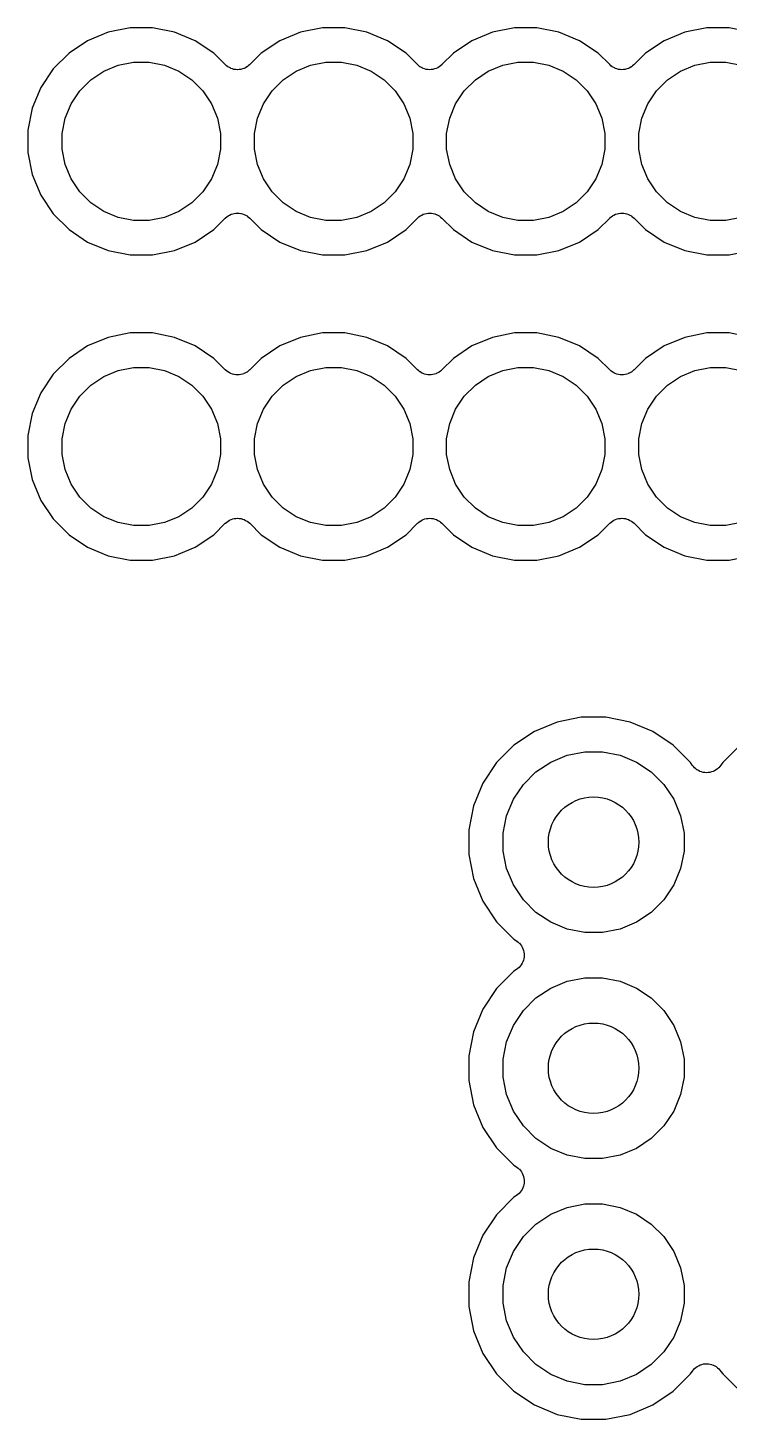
# Model space of a CAD drawing. Extents: x 0.48 to 2.43, y -7.79 to -4.85.
# Drawn here: x 1.3188 to 1.4409, y -7.6635 to -7.4212 of the extents above; entities that cross this region are included whole.
import ezdxf

# ---------------------------------------------------------------- set-up
doc = ezdxf.new("R2010")
doc.units = 0
doc.header["$MEASUREMENT"] = 0
doc.layers.add('BLACK', color=7, linetype='CONTINUOUS')

msp = doc.modelspace()

# ---------------------------------------------------------------- linework, layer by layer
at = {"layer": 'BLACK', "linetype": 'CONTINUOUS'}
for p, q in [((1.33281, -7.42193), (1.32921, -7.42342)), ((1.33663, -7.42117), (1.33281, -7.42193)), ((1.34053, -7.42117), (1.33663, -7.42117)), ((1.34435, -7.42193), (1.34053, -7.42117)), ((1.34795, -7.42342), (1.34435, -7.42193)), ((1.36628, -7.42193), (1.36268, -7.42342)), ((1.3701, -7.42117), (1.36628, -7.42193)), ((1.374, -7.42117), (1.3701, -7.42117)), ((1.37782, -7.42193), (1.374, -7.42117)), ((1.38142, -7.42342), (1.37782, -7.42193)), ((1.39974, -7.42193), (1.39614, -7.42342)), ((1.40356, -7.42117), (1.39974, -7.42193)), ((1.40746, -7.42117), (1.40356, -7.42117)), ((1.41128, -7.42193), (1.40746, -7.42117)), ((1.41488, -7.42342), (1.41128, -7.42193)), ((1.43321, -7.42193), (1.42961, -7.42342)), ((1.43703, -7.42117), (1.43321, -7.42193)), ((1.44092, -7.42117), (1.43703, -7.42117)), ((1.44475, -7.42193), (1.44092, -7.42117)), ((1.32921, -7.42342), (1.32597, -7.42558)), ((1.35119, -7.42558), (1.34795, -7.42342)), ((1.36268, -7.42342), (1.35944, -7.42558)), ((1.38466, -7.42558), (1.38142, -7.42342)), ((1.39614, -7.42342), (1.3929, -7.42558)), ((1.41812, -7.42558), (1.41488, -7.42342)), ((1.42961, -7.42342), (1.42637, -7.42558)), ((1.32597, -7.42558), (1.32322, -7.42834)), ((1.35319, -7.42758), (1.35119, -7.42558)), ((1.35944, -7.42558), (1.35744, -7.42758)), ((1.38666, -7.42758), (1.38466, -7.42558)), ((1.3929, -7.42558), (1.3909, -7.42758)), ((1.42012, -7.42758), (1.41812, -7.42558)), ((1.42637, -7.42558), (1.42437, -7.42758)), ((1.32322, -7.42834), (1.32105, -7.43158)), ((1.3298, -7.43024), (1.33206, -7.42873)), ((1.33206, -7.42873), (1.33456, -7.42769)), ((1.33456, -7.42769), (1.33723, -7.42717)), ((1.33723, -7.42717), (1.33994, -7.42717)), ((1.33994, -7.42717), (1.3426, -7.42769)), ((1.3426, -7.42769), (1.34511, -7.42873)), ((1.34511, -7.42873), (1.34737, -7.43024)), ((1.35341, -7.42776), (1.35319, -7.42758)), ((1.35363, -7.42794), (1.35341, -7.42776)), ((1.35364, -7.42795), (1.35363, -7.42794)), ((1.35365, -7.42795), (1.35364, -7.42795)), ((1.3539, -7.42809), (1.35365, -7.42795)), ((1.35414, -7.42822), (1.3539, -7.42809)), ((1.35415, -7.42823), (1.35414, -7.42822)), ((1.35416, -7.42823), (1.35415, -7.42823)), ((1.35444, -7.42832), (1.35416, -7.42823)), ((1.3547, -7.4284), (1.35444, -7.42832)), ((1.35471, -7.4284), (1.3547, -7.4284)), ((1.35472, -7.4284), (1.35471, -7.4284)), ((1.355, -7.42843), (1.35472, -7.4284)), ((1.35528, -7.42846), (1.355, -7.42843)), ((1.35529, -7.42846), (1.35528, -7.42846)), ((1.3553, -7.42846), (1.35529, -7.42846)), ((1.35558, -7.42844), (1.3553, -7.42846)), ((1.35587, -7.42841), (1.35558, -7.42844)), ((1.35588, -7.42841), (1.35587, -7.42841)), ((1.35589, -7.42841), (1.35588, -7.42841)), ((1.35616, -7.42833), (1.35589, -7.42841)), ((1.35643, -7.42825), (1.35616, -7.42833)), ((1.35644, -7.42824), (1.35643, -7.42825)), ((1.35645, -7.42824), (1.35644, -7.42824)), ((1.3567, -7.42811), (1.35645, -7.42824)), ((1.35695, -7.42798), (1.3567, -7.42811)), ((1.35696, -7.42797), (1.35695, -7.42798)), ((1.35697, -7.42797), (1.35696, -7.42797)), ((1.35718, -7.42779), (1.35697, -7.42797)), ((1.35741, -7.42761), (1.35718, -7.42779)), ((1.35742, -7.4276), (1.35741, -7.42761)), ((1.35744, -7.42758), (1.35742, -7.4276)), ((1.35742, -7.4276), (1.35742, -7.4276)), ((1.35742, -7.4276), (1.35742, -7.4276)), ((1.36326, -7.43024), (1.36552, -7.42873)), ((1.36552, -7.42873), (1.36803, -7.42769)), ((1.36803, -7.42769), (1.37069, -7.42717)), ((1.37069, -7.42717), (1.3734, -7.42717)), ((1.3734, -7.42717), (1.37607, -7.42769)), ((1.37607, -7.42769), (1.37857, -7.42873)), ((1.37857, -7.42873), (1.38083, -7.43024)), ((1.38688, -7.42776), (1.38666, -7.42758)), ((1.38709, -7.42794), (1.38688, -7.42776)), ((1.3871, -7.42795), (1.38709, -7.42794)), ((1.38711, -7.42795), (1.3871, -7.42795)), ((1.38736, -7.42809), (1.38711, -7.42795)), ((1.38761, -7.42822), (1.38736, -7.42809)), ((1.38762, -7.42823), (1.38761, -7.42822)), ((1.38763, -7.42823), (1.38762, -7.42823)), ((1.3879, -7.42832), (1.38763, -7.42823)), ((1.38817, -7.4284), (1.3879, -7.42832)), ((1.38818, -7.4284), (1.38817, -7.4284)), ((1.38819, -7.4284), (1.38818, -7.4284)), ((1.38847, -7.42843), (1.38819, -7.4284)), ((1.38875, -7.42846), (1.38847, -7.42843)), ((1.38876, -7.42846), (1.38875, -7.42846)), ((1.38877, -7.42846), (1.38876, -7.42846)), ((1.38905, -7.42844), (1.38877, -7.42846)), ((1.38933, -7.42841), (1.38905, -7.42844)), ((1.38934, -7.42841), (1.38933, -7.42841)), ((1.38935, -7.42841), (1.38934, -7.42841)), ((1.38962, -7.42833), (1.38935, -7.42841)), ((1.38989, -7.42825), (1.38962, -7.42833)), ((1.3899, -7.42824), (1.38989, -7.42825)), ((1.38991, -7.42824), (1.3899, -7.42824)), ((1.39017, -7.42811), (1.38991, -7.42824)), ((1.39041, -7.42798), (1.39017, -7.42811)), ((1.39042, -7.42797), (1.39041, -7.42798)), ((1.39043, -7.42797), (1.39042, -7.42797)), ((1.39065, -7.42779), (1.39043, -7.42797)), ((1.39087, -7.42761), (1.39065, -7.42779)), ((1.39089, -7.4276), (1.39087, -7.42761)), ((1.3909, -7.42758), (1.39089, -7.4276)), ((1.39089, -7.4276), (1.39089, -7.4276)), ((1.39089, -7.4276), (1.39089, -7.4276)), ((1.39673, -7.43024), (1.39898, -7.42873)), ((1.39898, -7.42873), (1.40149, -7.42769)), ((1.40149, -7.42769), (1.40415, -7.42717)), ((1.40415, -7.42717), (1.40687, -7.42717)), ((1.40687, -7.42717), (1.40953, -7.42769)), ((1.40953, -7.42769), (1.41204, -7.42873)), ((1.41204, -7.42873), (1.4143, -7.43024)), ((1.42034, -7.42776), (1.42012, -7.42758)), ((1.42056, -7.42794), (1.42034, -7.42776)), ((1.42057, -7.42795), (1.42056, -7.42794)), ((1.42058, -7.42795), (1.42057, -7.42795)), ((1.42083, -7.42809), (1.42058, -7.42795)), ((1.42107, -7.42822), (1.42083, -7.42809)), ((1.42108, -7.42823), (1.42107, -7.42822)), ((1.42109, -7.42823), (1.42108, -7.42823)), ((1.42137, -7.42832), (1.42109, -7.42823)), ((1.42163, -7.4284), (1.42137, -7.42832)), ((1.42164, -7.4284), (1.42163, -7.4284)), ((1.42165, -7.4284), (1.42164, -7.4284)), ((1.42193, -7.42843), (1.42165, -7.4284)), ((1.42221, -7.42846), (1.42193, -7.42843)), ((1.42222, -7.42846), (1.42221, -7.42846)), ((1.42223, -7.42846), (1.42222, -7.42846)), ((1.42251, -7.42844), (1.42223, -7.42846)), ((1.4228, -7.42841), (1.42251, -7.42844)), ((1.42281, -7.42841), (1.4228, -7.42841)), ((1.42282, -7.42841), (1.42281, -7.42841)), ((1.42309, -7.42833), (1.42282, -7.42841)), ((1.42336, -7.42825), (1.42309, -7.42833)), ((1.42337, -7.42824), (1.42336, -7.42825)), ((1.42338, -7.42824), (1.42337, -7.42824)), ((1.42363, -7.42811), (1.42338, -7.42824)), ((1.42388, -7.42798), (1.42363, -7.42811)), ((1.42389, -7.42797), (1.42388, -7.42798)), ((1.4239, -7.42797), (1.42389, -7.42797)), ((1.42411, -7.42779), (1.4239, -7.42797)), ((1.42434, -7.42761), (1.42411, -7.42779)), ((1.42435, -7.4276), (1.42434, -7.42761)), ((1.42437, -7.42758), (1.42435, -7.4276)), ((1.42435, -7.4276), (1.42435, -7.4276)), ((1.42435, -7.4276), (1.42435, -7.4276)), ((1.43019, -7.43024), (1.43245, -7.42873)), ((1.43245, -7.42873), (1.43496, -7.42769)), ((1.43496, -7.42769), (1.43762, -7.42717)), ((1.43762, -7.42717), (1.44033, -7.42717)), ((1.44033, -7.42717), (1.443, -7.42769)), ((1.32105, -7.43158), (1.31956, -7.43518)), ((1.32788, -7.43216), (1.3298, -7.43024)), ((1.34737, -7.43024), (1.34929, -7.43216)), ((1.36134, -7.43216), (1.36326, -7.43024)), ((1.38083, -7.43024), (1.38275, -7.43216)), ((1.39481, -7.43216), (1.39673, -7.43024)), ((1.4143, -7.43024), (1.41622, -7.43216)), ((1.42827, -7.43216), (1.43019, -7.43024)), ((1.32637, -7.43442), (1.32788, -7.43216)), ((1.34929, -7.43216), (1.35079, -7.43442)), ((1.35984, -7.43442), (1.36134, -7.43216)), ((1.38275, -7.43216), (1.38426, -7.43442)), ((1.3933, -7.43442), (1.39481, -7.43216)), ((1.41622, -7.43216), (1.41772, -7.43442)), ((1.42677, -7.43442), (1.42827, -7.43216)), ((1.31956, -7.43518), (1.3188, -7.439)), ((1.32533, -7.43693), (1.32637, -7.43442)), ((1.35079, -7.43442), (1.35183, -7.43693)), ((1.3588, -7.43693), (1.35984, -7.43442)), ((1.38426, -7.43442), (1.3853, -7.43693)), ((1.39226, -7.43693), (1.3933, -7.43442)), ((1.41772, -7.43442), (1.41876, -7.43693)), ((1.42573, -7.43693), (1.42677, -7.43442)), ((1.3248, -7.43959), (1.32533, -7.43693)), ((1.35183, -7.43693), (1.35236, -7.43959)), ((1.35827, -7.43959), (1.3588, -7.43693)), ((1.3853, -7.43693), (1.38583, -7.43959)), ((1.39173, -7.43959), (1.39226, -7.43693)), ((1.41876, -7.43693), (1.41929, -7.43959)), ((1.4252, -7.43959), (1.42573, -7.43693)), ((1.3188, -7.439), (1.3188, -7.44289)), ((1.3248, -7.4423), (1.3248, -7.43959)), ((1.35236, -7.43959), (1.35236, -7.4423)), ((1.35827, -7.4423), (1.35827, -7.43959)), ((1.38583, -7.43959), (1.38583, -7.4423)), ((1.39173, -7.4423), (1.39173, -7.43959)), ((1.41929, -7.43959), (1.41929, -7.4423)), ((1.4252, -7.4423), (1.4252, -7.43959)), ((1.3188, -7.44289), (1.31956, -7.44671)), ((1.32533, -7.44496), (1.3248, -7.4423)), ((1.35236, -7.4423), (1.35183, -7.44496)), ((1.3588, -7.44496), (1.35827, -7.4423)), ((1.38583, -7.4423), (1.3853, -7.44496)), ((1.39226, -7.44496), (1.39173, -7.4423)), ((1.41929, -7.4423), (1.41876, -7.44496)), ((1.42573, -7.44496), (1.4252, -7.4423)), ((1.32637, -7.44747), (1.32533, -7.44496)), ((1.35183, -7.44496), (1.35079, -7.44747)), ((1.35984, -7.44747), (1.3588, -7.44496)), ((1.3853, -7.44496), (1.38426, -7.44747)), ((1.3933, -7.44747), (1.39226, -7.44496)), ((1.41876, -7.44496), (1.41772, -7.44747)), ((1.42677, -7.44747), (1.42573, -7.44496)), ((1.31956, -7.44671), (1.32105, -7.45031)), ((1.32788, -7.44973), (1.32637, -7.44747)), ((1.35079, -7.44747), (1.34929, -7.44973)), ((1.36134, -7.44973), (1.35984, -7.44747)), ((1.38426, -7.44747), (1.38275, -7.44973)), ((1.39481, -7.44973), (1.3933, -7.44747)), ((1.41772, -7.44747), (1.41622, -7.44973)), ((1.42827, -7.44973), (1.42677, -7.44747)), ((1.32105, -7.45031), (1.32322, -7.45355)), ((1.3298, -7.45165), (1.32788, -7.44973)), ((1.34929, -7.44973), (1.34737, -7.45165)), ((1.36326, -7.45165), (1.36134, -7.44973)), ((1.38275, -7.44973), (1.38083, -7.45165)), ((1.39673, -7.45165), (1.39481, -7.44973)), ((1.41622, -7.44973), (1.4143, -7.45165)), ((1.43019, -7.45165), (1.42827, -7.44973)), ((1.33206, -7.45316), (1.3298, -7.45165)), ((1.33456, -7.45419), (1.33206, -7.45316)), ((1.34511, -7.45316), (1.3426, -7.45419)), ((1.34737, -7.45165), (1.34511, -7.45316)), ((1.35476, -7.45348), (1.35505, -7.45345)), ((1.35505, -7.45345), (1.35533, -7.45343)), ((1.35533, -7.45343), (1.35534, -7.45343)), ((1.35534, -7.45343), (1.35535, -7.45343)), ((1.35535, -7.45343), (1.35563, -7.45346)), ((1.36552, -7.45316), (1.36326, -7.45165)), ((1.36803, -7.45419), (1.36552, -7.45316)), ((1.37857, -7.45316), (1.37607, -7.45419)), ((1.38083, -7.45165), (1.37857, -7.45316)), ((1.38823, -7.45348), (1.38851, -7.45345)), ((1.38851, -7.45345), (1.38879, -7.45343)), ((1.38879, -7.45343), (1.3888, -7.45343)), ((1.3888, -7.45343), (1.38881, -7.45343)), ((1.38881, -7.45343), (1.38909, -7.45346)), ((1.39898, -7.45316), (1.39673, -7.45165)), ((1.40149, -7.45419), (1.39898, -7.45316)), ((1.41204, -7.45316), (1.40953, -7.45419)), ((1.4143, -7.45165), (1.41204, -7.45316)), ((1.42169, -7.45348), (1.42198, -7.45345)), ((1.42198, -7.45345), (1.42225, -7.45343)), ((1.42225, -7.45343), (1.42226, -7.45343)), ((1.42226, -7.45343), (1.42228, -7.45343)), ((1.42228, -7.45343), (1.42256, -7.45346)), ((1.43245, -7.45316), (1.43019, -7.45165)), ((1.43496, -7.45419), (1.43245, -7.45316)), ((1.32322, -7.45355), (1.32597, -7.45631)), ((1.33723, -7.45472), (1.33456, -7.45419)), ((1.33994, -7.45472), (1.33723, -7.45472)), ((1.3426, -7.45419), (1.33994, -7.45472)), ((1.35119, -7.45631), (1.35319, -7.45431)), ((1.35319, -7.45431), (1.35321, -7.45429)), ((1.35321, -7.45429), (1.35322, -7.45428)), ((1.35321, -7.45429), (1.35321, -7.45429)), ((1.35321, -7.45429), (1.35321, -7.45429)), ((1.35322, -7.45428), (1.35344, -7.4541)), ((1.35344, -7.4541), (1.35366, -7.45392)), ((1.35366, -7.45392), (1.35367, -7.45392)), ((1.35367, -7.45392), (1.35368, -7.45391)), ((1.35368, -7.45391), (1.35393, -7.45378)), ((1.35393, -7.45378), (1.35418, -7.45365)), ((1.35418, -7.45365), (1.35419, -7.45365)), ((1.35419, -7.45365), (1.3542, -7.45364)), ((1.3542, -7.45364), (1.35447, -7.45356)), ((1.35447, -7.45356), (1.35474, -7.45348)), ((1.35474, -7.45348), (1.35475, -7.45348)), ((1.35475, -7.45348), (1.35476, -7.45348)), ((1.35563, -7.45346), (1.35591, -7.45349)), ((1.35591, -7.45349), (1.35592, -7.45349)), ((1.35592, -7.45349), (1.35593, -7.45349)), ((1.35593, -7.45349), (1.35619, -7.45357)), ((1.35619, -7.45357), (1.35647, -7.45366)), ((1.35647, -7.45366), (1.35648, -7.45366)), ((1.35648, -7.45366), (1.35649, -7.45367)), ((1.35649, -7.45367), (1.35673, -7.4538)), ((1.35673, -7.4538), (1.35698, -7.45393)), ((1.35698, -7.45393), (1.35699, -7.45394)), ((1.35699, -7.45394), (1.357, -7.45395)), ((1.357, -7.45395), (1.35722, -7.45412)), ((1.35722, -7.45412), (1.35744, -7.45431)), ((1.35744, -7.45431), (1.35944, -7.45631)), ((1.37069, -7.45472), (1.36803, -7.45419)), ((1.3734, -7.45472), (1.37069, -7.45472)), ((1.37607, -7.45419), (1.3734, -7.45472)), ((1.38466, -7.45631), (1.38666, -7.45431)), ((1.38666, -7.45431), (1.38667, -7.45429)), ((1.38667, -7.45429), (1.38669, -7.45428)), ((1.38667, -7.45429), (1.38667, -7.45429)), ((1.38667, -7.45429), (1.38667, -7.45429)), ((1.38669, -7.45428), (1.38691, -7.4541)), ((1.38691, -7.4541), (1.38713, -7.45392)), ((1.38713, -7.45392), (1.38714, -7.45392)), ((1.38714, -7.45392), (1.38715, -7.45391)), ((1.38715, -7.45391), (1.38739, -7.45378)), ((1.38739, -7.45378), (1.38765, -7.45365)), ((1.38765, -7.45365), (1.38766, -7.45365)), ((1.38766, -7.45365), (1.38767, -7.45364)), ((1.38767, -7.45364), (1.38793, -7.45356)), ((1.38793, -7.45356), (1.38821, -7.45348)), ((1.38821, -7.45348), (1.38822, -7.45348)), ((1.38822, -7.45348), (1.38823, -7.45348)), ((1.38909, -7.45346), (1.38937, -7.45349)), ((1.38937, -7.45349), (1.38938, -7.45349)), ((1.38938, -7.45349), (1.38939, -7.45349)), ((1.38939, -7.45349), (1.38966, -7.45357)), ((1.38966, -7.45357), (1.38993, -7.45366)), ((1.38993, -7.45366), (1.38994, -7.45366)), ((1.38994, -7.45366), (1.38995, -7.45367)), ((1.38995, -7.45367), (1.3902, -7.4538)), ((1.3902, -7.4538), (1.39045, -7.45393)), ((1.39045, -7.45393), (1.39046, -7.45394)), ((1.39046, -7.45394), (1.39047, -7.45395)), ((1.39047, -7.45395), (1.39068, -7.45412)), ((1.39068, -7.45412), (1.3909, -7.45431)), ((1.3909, -7.45431), (1.3929, -7.45631)), ((1.40415, -7.45472), (1.40149, -7.45419)), ((1.40687, -7.45472), (1.40415, -7.45472)), ((1.40953, -7.45419), (1.40687, -7.45472)), ((1.41812, -7.45631), (1.42012, -7.45431)), ((1.42012, -7.45431), (1.42014, -7.45429)), ((1.42014, -7.45429), (1.42015, -7.45428)), ((1.42014, -7.45429), (1.42014, -7.45429)), ((1.42014, -7.45429), (1.42014, -7.45429)), ((1.42015, -7.45428), (1.42037, -7.4541)), ((1.42037, -7.4541), (1.42059, -7.45392)), ((1.42059, -7.45392), (1.4206, -7.45392)), ((1.4206, -7.45392), (1.42061, -7.45391)), ((1.42061, -7.45391), (1.42086, -7.45378)), ((1.42086, -7.45378), (1.42111, -7.45365)), ((1.42111, -7.45365), (1.42112, -7.45365)), ((1.42112, -7.45365), (1.42113, -7.45364)), ((1.42113, -7.45364), (1.4214, -7.45356)), ((1.4214, -7.45356), (1.42167, -7.45348)), ((1.42167, -7.45348), (1.42168, -7.45348)), ((1.42168, -7.45348), (1.42169, -7.45348)), ((1.42256, -7.45346), (1.42284, -7.45349)), ((1.42284, -7.45349), (1.42285, -7.45349)), ((1.42285, -7.45349), (1.42286, -7.45349)), ((1.42286, -7.45349), (1.42312, -7.45357)), ((1.42312, -7.45357), (1.4234, -7.45366)), ((1.4234, -7.45366), (1.42341, -7.45366)), ((1.42341, -7.45366), (1.42342, -7.45367)), ((1.42342, -7.45367), (1.42366, -7.4538)), ((1.42366, -7.4538), (1.42391, -7.45393)), ((1.42391, -7.45393), (1.42392, -7.45394)), ((1.42392, -7.45394), (1.42393, -7.45395)), ((1.42393, -7.45395), (1.42414, -7.45412)), ((1.42414, -7.45412), (1.42437, -7.45431)), ((1.42437, -7.45431), (1.42637, -7.45631)), ((1.43762, -7.45472), (1.43496, -7.45419)), ((1.44033, -7.45472), (1.43762, -7.45472)), ((1.443, -7.45419), (1.44033, -7.45472)), ((1.32597, -7.45631), (1.32921, -7.45847)), ((1.34795, -7.45847), (1.35119, -7.45631)), ((1.35944, -7.45631), (1.36268, -7.45847)), ((1.38142, -7.45847), (1.38466, -7.45631)), ((1.3929, -7.45631), (1.39614, -7.45847)), ((1.41488, -7.45847), (1.41812, -7.45631)), ((1.42637, -7.45631), (1.42961, -7.45847)), ((1.32921, -7.45847), (1.33281, -7.45996)), ((1.33281, -7.45996), (1.33663, -7.46072)), ((1.33663, -7.46072), (1.34053, -7.46072)), ((1.34053, -7.46072), (1.34435, -7.45996)), ((1.34435, -7.45996), (1.34795, -7.45847)), ((1.36268, -7.45847), (1.36628, -7.45996)), ((1.36628, -7.45996), (1.3701, -7.46072)), ((1.3701, -7.46072), (1.374, -7.46072)), ((1.374, -7.46072), (1.37782, -7.45996)), ((1.37782, -7.45996), (1.38142, -7.45847)), ((1.39614, -7.45847), (1.39974, -7.45996)), ((1.39974, -7.45996), (1.40356, -7.46072)), ((1.40356, -7.46072), (1.40746, -7.46072)), ((1.40746, -7.46072), (1.41128, -7.45996)), ((1.41128, -7.45996), (1.41488, -7.45847)), ((1.42961, -7.45847), (1.43321, -7.45996)), ((1.43321, -7.45996), (1.43703, -7.46072)), ((1.43703, -7.46072), (1.44092, -7.46072)), ((1.44092, -7.46072), (1.44475, -7.45996)), ((1.33281, -7.47508), (1.32921, -7.47657)), ((1.33663, -7.47431), (1.33281, -7.47508)), ((1.34053, -7.47431), (1.33663, -7.47431)), ((1.34435, -7.47508), (1.34053, -7.47431)), ((1.34795, -7.47657), (1.34435, -7.47508)), ((1.36628, -7.47508), (1.36268, -7.47657)), ((1.3701, -7.47431), (1.36628, -7.47508)), ((1.374, -7.47431), (1.3701, -7.47431)), ((1.37782, -7.47508), (1.374, -7.47431)), ((1.38142, -7.47657), (1.37782, -7.47508)), ((1.39974, -7.47508), (1.39614, -7.47657)), ((1.40356, -7.47431), (1.39974, -7.47508)), ((1.40746, -7.47431), (1.40356, -7.47431)), ((1.41128, -7.47508), (1.40746, -7.47431)), ((1.41488, -7.47657), (1.41128, -7.47508)), ((1.43321, -7.47508), (1.42961, -7.47657)), ((1.43703, -7.47431), (1.43321, -7.47508)), ((1.44092, -7.47431), (1.43703, -7.47431)), ((1.44475, -7.47508), (1.44092, -7.47431)), ((1.32921, -7.47657), (1.32597, -7.47873)), ((1.35119, -7.47873), (1.34795, -7.47657)), ((1.36268, -7.47657), (1.35944, -7.47873)), ((1.38466, -7.47873), (1.38142, -7.47657)), ((1.39614, -7.47657), (1.3929, -7.47873)), ((1.41812, -7.47873), (1.41488, -7.47657)), ((1.42961, -7.47657), (1.42637, -7.47873)), ((1.32597, -7.47873), (1.32322, -7.48149)), ((1.35319, -7.48073), (1.35119, -7.47873)), ((1.35944, -7.47873), (1.35744, -7.48073)), ((1.38666, -7.48073), (1.38466, -7.47873)), ((1.3929, -7.47873), (1.3909, -7.48073)), ((1.42012, -7.48073), (1.41812, -7.47873)), ((1.42637, -7.47873), (1.42437, -7.48073)), ((1.32322, -7.48149), (1.32105, -7.48473)), ((1.3298, -7.48339), (1.33206, -7.48188)), ((1.33206, -7.48188), (1.33456, -7.48084)), ((1.33456, -7.48084), (1.33723, -7.48031)), ((1.33723, -7.48031), (1.33994, -7.48031)), ((1.33994, -7.48031), (1.3426, -7.48084)), ((1.3426, -7.48084), (1.34511, -7.48188)), ((1.34511, -7.48188), (1.34737, -7.48339)), ((1.35341, -7.48091), (1.35319, -7.48073)), ((1.35363, -7.48109), (1.35341, -7.48091)), ((1.35364, -7.4811), (1.35363, -7.48109)), ((1.35365, -7.4811), (1.35364, -7.4811)), ((1.3539, -7.48124), (1.35365, -7.4811)), ((1.35414, -7.48137), (1.3539, -7.48124)), ((1.35415, -7.48138), (1.35414, -7.48137)), ((1.35416, -7.48138), (1.35415, -7.48138)), ((1.35444, -7.48147), (1.35416, -7.48138)), ((1.3547, -7.48155), (1.35444, -7.48147)), ((1.35471, -7.48155), (1.3547, -7.48155)), ((1.35472, -7.48155), (1.35471, -7.48155)), ((1.355, -7.48158), (1.35472, -7.48155)), ((1.35528, -7.48161), (1.355, -7.48158)), ((1.35529, -7.48161), (1.35528, -7.48161)), ((1.3553, -7.48161), (1.35529, -7.48161)), ((1.35558, -7.48159), (1.3553, -7.48161)), ((1.35587, -7.48156), (1.35558, -7.48159)), ((1.35588, -7.48156), (1.35587, -7.48156)), ((1.35589, -7.48156), (1.35588, -7.48156)), ((1.35616, -7.48148), (1.35589, -7.48156)), ((1.35643, -7.4814), (1.35616, -7.48148)), ((1.35644, -7.48139), (1.35643, -7.4814)), ((1.35645, -7.48139), (1.35644, -7.48139)), ((1.3567, -7.48126), (1.35645, -7.48139)), ((1.35695, -7.48113), (1.3567, -7.48126)), ((1.35696, -7.48112), (1.35695, -7.48113)), ((1.35697, -7.48112), (1.35696, -7.48112)), ((1.35718, -7.48094), (1.35697, -7.48112)), ((1.35741, -7.48076), (1.35718, -7.48094)), ((1.35742, -7.48075), (1.35741, -7.48076)), ((1.35744, -7.48073), (1.35742, -7.48075)), ((1.35742, -7.48075), (1.35742, -7.48075)), ((1.35742, -7.48075), (1.35742, -7.48075)), ((1.36326, -7.48339), (1.36552, -7.48188)), ((1.36552, -7.48188), (1.36803, -7.48084)), ((1.36803, -7.48084), (1.37069, -7.48031)), ((1.37069, -7.48031), (1.3734, -7.48031)), ((1.3734, -7.48031), (1.37607, -7.48084)), ((1.37607, -7.48084), (1.37857, -7.48188)), ((1.37857, -7.48188), (1.38083, -7.48339)), ((1.38688, -7.48091), (1.38666, -7.48073)), ((1.38709, -7.48109), (1.38688, -7.48091)), ((1.3871, -7.4811), (1.38709, -7.48109)), ((1.38711, -7.4811), (1.3871, -7.4811)), ((1.38736, -7.48124), (1.38711, -7.4811)), ((1.38761, -7.48137), (1.38736, -7.48124)), ((1.38762, -7.48138), (1.38761, -7.48137)), ((1.38763, -7.48138), (1.38762, -7.48138)), ((1.3879, -7.48147), (1.38763, -7.48138)), ((1.38817, -7.48155), (1.3879, -7.48147)), ((1.38818, -7.48155), (1.38817, -7.48155)), ((1.38819, -7.48155), (1.38818, -7.48155)), ((1.38847, -7.48158), (1.38819, -7.48155)), ((1.38875, -7.48161), (1.38847, -7.48158)), ((1.38876, -7.48161), (1.38875, -7.48161)), ((1.38877, -7.48161), (1.38876, -7.48161)), ((1.38905, -7.48159), (1.38877, -7.48161)), ((1.38933, -7.48156), (1.38905, -7.48159)), ((1.38934, -7.48156), (1.38933, -7.48156)), ((1.38935, -7.48156), (1.38934, -7.48156)), ((1.38962, -7.48148), (1.38935, -7.48156)), ((1.38989, -7.4814), (1.38962, -7.48148)), ((1.3899, -7.48139), (1.38989, -7.4814)), ((1.38991, -7.48139), (1.3899, -7.48139)), ((1.39017, -7.48126), (1.38991, -7.48139)), ((1.39041, -7.48113), (1.39017, -7.48126)), ((1.39042, -7.48112), (1.39041, -7.48113)), ((1.39043, -7.48112), (1.39042, -7.48112)), ((1.39065, -7.48094), (1.39043, -7.48112)), ((1.39087, -7.48076), (1.39065, -7.48094)), ((1.39089, -7.48075), (1.39087, -7.48076)), ((1.3909, -7.48073), (1.39089, -7.48075)), ((1.39089, -7.48075), (1.39089, -7.48075)), ((1.39089, -7.48075), (1.39089, -7.48075)), ((1.39673, -7.48339), (1.39898, -7.48188)), ((1.39898, -7.48188), (1.40149, -7.48084)), ((1.40149, -7.48084), (1.40415, -7.48031)), ((1.40415, -7.48031), (1.40687, -7.48031)), ((1.40687, -7.48031), (1.40953, -7.48084)), ((1.40953, -7.48084), (1.41204, -7.48188)), ((1.41204, -7.48188), (1.4143, -7.48339)), ((1.42034, -7.48091), (1.42012, -7.48073)), ((1.42056, -7.48109), (1.42034, -7.48091)), ((1.42057, -7.4811), (1.42056, -7.48109)), ((1.42058, -7.4811), (1.42057, -7.4811)), ((1.42083, -7.48124), (1.42058, -7.4811)), ((1.42107, -7.48137), (1.42083, -7.48124)), ((1.42108, -7.48138), (1.42107, -7.48137)), ((1.42109, -7.48138), (1.42108, -7.48138)), ((1.42137, -7.48147), (1.42109, -7.48138)), ((1.42163, -7.48155), (1.42137, -7.48147)), ((1.42164, -7.48155), (1.42163, -7.48155)), ((1.42165, -7.48155), (1.42164, -7.48155)), ((1.42193, -7.48158), (1.42165, -7.48155)), ((1.42221, -7.48161), (1.42193, -7.48158)), ((1.42222, -7.48161), (1.42221, -7.48161)), ((1.42223, -7.48161), (1.42222, -7.48161)), ((1.42251, -7.48159), (1.42223, -7.48161)), ((1.4228, -7.48156), (1.42251, -7.48159)), ((1.42281, -7.48156), (1.4228, -7.48156)), ((1.42282, -7.48156), (1.42281, -7.48156)), ((1.42309, -7.48148), (1.42282, -7.48156)), ((1.42336, -7.4814), (1.42309, -7.48148)), ((1.42337, -7.48139), (1.42336, -7.4814)), ((1.42338, -7.48139), (1.42337, -7.48139)), ((1.42363, -7.48126), (1.42338, -7.48139)), ((1.42388, -7.48113), (1.42363, -7.48126)), ((1.42389, -7.48112), (1.42388, -7.48113)), ((1.4239, -7.48112), (1.42389, -7.48112)), ((1.42411, -7.48094), (1.4239, -7.48112)), ((1.42434, -7.48076), (1.42411, -7.48094)), ((1.42435, -7.48075), (1.42434, -7.48076)), ((1.42437, -7.48073), (1.42435, -7.48075)), ((1.42435, -7.48075), (1.42435, -7.48075)), ((1.42435, -7.48075), (1.42435, -7.48075)), ((1.43019, -7.48339), (1.43245, -7.48188)), ((1.43245, -7.48188), (1.43496, -7.48084)), ((1.43496, -7.48084), (1.43762, -7.48031)), ((1.43762, -7.48031), (1.44033, -7.48031)), ((1.44033, -7.48031), (1.443, -7.48084)), ((1.32105, -7.48473), (1.31956, -7.48833)), ((1.32788, -7.48531), (1.3298, -7.48339)), ((1.34737, -7.48339), (1.34929, -7.48531)), ((1.36134, -7.48531), (1.36326, -7.48339)), ((1.38083, -7.48339), (1.38275, -7.48531)), ((1.39481, -7.48531), (1.39673, -7.48339)), ((1.4143, -7.48339), (1.41622, -7.48531)), ((1.42827, -7.48531), (1.43019, -7.48339)), ((1.32637, -7.48757), (1.32788, -7.48531)), ((1.34929, -7.48531), (1.35079, -7.48757)), ((1.35984, -7.48757), (1.36134, -7.48531)), ((1.38275, -7.48531), (1.38426, -7.48757)), ((1.3933, -7.48757), (1.39481, -7.48531)), ((1.41622, -7.48531), (1.41772, -7.48757)), ((1.42677, -7.48757), (1.42827, -7.48531)), ((1.31956, -7.48833), (1.3188, -7.49215)), ((1.32533, -7.49008), (1.32637, -7.48757)), ((1.35079, -7.48757), (1.35183, -7.49008)), ((1.3588, -7.49008), (1.35984, -7.48757)), ((1.38426, -7.48757), (1.3853, -7.49008)), ((1.39226, -7.49008), (1.3933, -7.48757)), ((1.41772, -7.48757), (1.41876, -7.49008)), ((1.42573, -7.49008), (1.42677, -7.48757)), ((1.3188, -7.49215), (1.3188, -7.49604)), ((1.3248, -7.49274), (1.32533, -7.49008)), ((1.35183, -7.49008), (1.35236, -7.49274)), ((1.35827, -7.49274), (1.3588, -7.49008)), ((1.3853, -7.49008), (1.38583, -7.49274)), ((1.39173, -7.49274), (1.39226, -7.49008)), ((1.41876, -7.49008), (1.41929, -7.49274)), ((1.4252, -7.49274), (1.42573, -7.49008)), ((1.3248, -7.49545), (1.3248, -7.49274)), ((1.35236, -7.49274), (1.35236, -7.49545)), ((1.35827, -7.49545), (1.35827, -7.49274)), ((1.38583, -7.49274), (1.38583, -7.49545)), ((1.39173, -7.49545), (1.39173, -7.49274)), ((1.41929, -7.49274), (1.41929, -7.49545)), ((1.4252, -7.49545), (1.4252, -7.49274)), ((1.3188, -7.49604), (1.31956, -7.49986)), ((1.32533, -7.49811), (1.3248, -7.49545)), ((1.35236, -7.49545), (1.35183, -7.49811)), ((1.3588, -7.49811), (1.35827, -7.49545)), ((1.38583, -7.49545), (1.3853, -7.49811)), ((1.39226, -7.49811), (1.39173, -7.49545)), ((1.41929, -7.49545), (1.41876, -7.49811)), ((1.42573, -7.49811), (1.4252, -7.49545)), ((1.32637, -7.50062), (1.32533, -7.49811)), ((1.35183, -7.49811), (1.35079, -7.50062)), ((1.35984, -7.50062), (1.3588, -7.49811)), ((1.3853, -7.49811), (1.38426, -7.50062)), ((1.3933, -7.50062), (1.39226, -7.49811)), ((1.41876, -7.49811), (1.41772, -7.50062)), ((1.42677, -7.50062), (1.42573, -7.49811)), ((1.31956, -7.49986), (1.32105, -7.50346)), ((1.32788, -7.50288), (1.32637, -7.50062)), ((1.35079, -7.50062), (1.34929, -7.50288)), ((1.36134, -7.50288), (1.35984, -7.50062)), ((1.38426, -7.50062), (1.38275, -7.50288)), ((1.39481, -7.50288), (1.3933, -7.50062)), ((1.41772, -7.50062), (1.41622, -7.50288)), ((1.42827, -7.50288), (1.42677, -7.50062)), ((1.32105, -7.50346), (1.32322, -7.5067)), ((1.3298, -7.5048), (1.32788, -7.50288)), ((1.34929, -7.50288), (1.34737, -7.5048)), ((1.36326, -7.5048), (1.36134, -7.50288)), ((1.38275, -7.50288), (1.38083, -7.5048)), ((1.39673, -7.5048), (1.39481, -7.50288)), ((1.41622, -7.50288), (1.4143, -7.5048)), ((1.43019, -7.5048), (1.42827, -7.50288)), ((1.32322, -7.5067), (1.32597, -7.50946)), ((1.33206, -7.50631), (1.3298, -7.5048)), ((1.33456, -7.50734), (1.33206, -7.50631)), ((1.34511, -7.50631), (1.3426, -7.50734)), ((1.34737, -7.5048), (1.34511, -7.50631)), ((1.3542, -7.50679), (1.35447, -7.50671)), ((1.35447, -7.50671), (1.35474, -7.50663)), ((1.35474, -7.50663), (1.35475, -7.50663)), ((1.35475, -7.50663), (1.35476, -7.50663)), ((1.35476, -7.50663), (1.35505, -7.5066)), ((1.35505, -7.5066), (1.35533, -7.50658)), ((1.35533, -7.50658), (1.35534, -7.50658)), ((1.35534, -7.50658), (1.35535, -7.50658)), ((1.35535, -7.50658), (1.35563, -7.50661)), ((1.35563, -7.50661), (1.35591, -7.50664)), ((1.35591, -7.50664), (1.35592, -7.50664)), ((1.35592, -7.50664), (1.35593, -7.50664)), ((1.35593, -7.50664), (1.35619, -7.50672)), ((1.35619, -7.50672), (1.35647, -7.50681)), ((1.36552, -7.50631), (1.36326, -7.5048)), ((1.36803, -7.50734), (1.36552, -7.50631)), ((1.37857, -7.50631), (1.37607, -7.50734)), ((1.38083, -7.5048), (1.37857, -7.50631)), ((1.38767, -7.50679), (1.38793, -7.50671)), ((1.38793, -7.50671), (1.38821, -7.50663)), ((1.38821, -7.50663), (1.38822, -7.50663)), ((1.38822, -7.50663), (1.38823, -7.50663)), ((1.38823, -7.50663), (1.38851, -7.5066)), ((1.38851, -7.5066), (1.38879, -7.50658)), ((1.38879, -7.50658), (1.3888, -7.50658)), ((1.3888, -7.50658), (1.38881, -7.50658)), ((1.38881, -7.50658), (1.38909, -7.50661)), ((1.38909, -7.50661), (1.38937, -7.50664)), ((1.38937, -7.50664), (1.38938, -7.50664)), ((1.38938, -7.50664), (1.38939, -7.50664)), ((1.38939, -7.50664), (1.38966, -7.50672)), ((1.38966, -7.50672), (1.38993, -7.50681)), ((1.39898, -7.50631), (1.39673, -7.5048)), ((1.40149, -7.50734), (1.39898, -7.50631)), ((1.41204, -7.50631), (1.40953, -7.50734)), ((1.4143, -7.5048), (1.41204, -7.50631)), ((1.42113, -7.50679), (1.4214, -7.50671)), ((1.4214, -7.50671), (1.42167, -7.50663)), ((1.42167, -7.50663), (1.42168, -7.50663)), ((1.42168, -7.50663), (1.42169, -7.50663)), ((1.42169, -7.50663), (1.42198, -7.5066)), ((1.42198, -7.5066), (1.42225, -7.50658)), ((1.42225, -7.50658), (1.42226, -7.50658)), ((1.42226, -7.50658), (1.42228, -7.50658)), ((1.42228, -7.50658), (1.42256, -7.50661)), ((1.42256, -7.50661), (1.42284, -7.50664)), ((1.42284, -7.50664), (1.42285, -7.50664)), ((1.42285, -7.50664), (1.42286, -7.50664)), ((1.42286, -7.50664), (1.42312, -7.50672)), ((1.42312, -7.50672), (1.4234, -7.50681)), ((1.43245, -7.50631), (1.43019, -7.5048)), ((1.43496, -7.50734), (1.43245, -7.50631)), ((1.33723, -7.50787), (1.33456, -7.50734)), ((1.33994, -7.50787), (1.33723, -7.50787)), ((1.3426, -7.50734), (1.33994, -7.50787)), ((1.35119, -7.50946), (1.35319, -7.50746)), ((1.35319, -7.50746), (1.35321, -7.50744)), ((1.35321, -7.50744), (1.35322, -7.50743)), ((1.35321, -7.50744), (1.35321, -7.50744)), ((1.35321, -7.50744), (1.35321, -7.50744)), ((1.35322, -7.50743), (1.35344, -7.50725)), ((1.35344, -7.50725), (1.35366, -7.50707)), ((1.35366, -7.50707), (1.35367, -7.50707)), ((1.35367, -7.50707), (1.35368, -7.50706)), ((1.35368, -7.50706), (1.35393, -7.50693)), ((1.35393, -7.50693), (1.35418, -7.5068)), ((1.35418, -7.5068), (1.35419, -7.5068)), ((1.35419, -7.5068), (1.3542, -7.50679)), ((1.35647, -7.50681), (1.35648, -7.50681)), ((1.35648, -7.50681), (1.35649, -7.50682)), ((1.35649, -7.50682), (1.35673, -7.50695)), ((1.35673, -7.50695), (1.35698, -7.50708)), ((1.35698, -7.50708), (1.35699, -7.50709)), ((1.35699, -7.50709), (1.357, -7.5071)), ((1.357, -7.5071), (1.35721, -7.50727)), ((1.35721, -7.50727), (1.35744, -7.50746)), ((1.35744, -7.50746), (1.35944, -7.50946)), ((1.37069, -7.50787), (1.36803, -7.50734)), ((1.3734, -7.50787), (1.37069, -7.50787)), ((1.37607, -7.50734), (1.3734, -7.50787)), ((1.38466, -7.50946), (1.38666, -7.50746)), ((1.38666, -7.50746), (1.38667, -7.50744)), ((1.38667, -7.50744), (1.38669, -7.50743)), ((1.38667, -7.50744), (1.38667, -7.50744)), ((1.38667, -7.50744), (1.38667, -7.50744)), ((1.38669, -7.50743), (1.38691, -7.50725)), ((1.38691, -7.50725), (1.38713, -7.50707)), ((1.38713, -7.50707), (1.38714, -7.50707)), ((1.38714, -7.50707), (1.38715, -7.50706)), ((1.38715, -7.50706), (1.38739, -7.50693)), ((1.38739, -7.50693), (1.38765, -7.5068)), ((1.38765, -7.5068), (1.38766, -7.5068)), ((1.38766, -7.5068), (1.38767, -7.50679)), ((1.38993, -7.50681), (1.38994, -7.50681)), ((1.38994, -7.50681), (1.38995, -7.50682)), ((1.38995, -7.50682), (1.3902, -7.50695)), ((1.3902, -7.50695), (1.39045, -7.50708)), ((1.39045, -7.50708), (1.39046, -7.50709)), ((1.39046, -7.50709), (1.39047, -7.5071)), ((1.39047, -7.5071), (1.39068, -7.50727)), ((1.39068, -7.50727), (1.3909, -7.50746)), ((1.3909, -7.50746), (1.3929, -7.50946)), ((1.40415, -7.50787), (1.40149, -7.50734)), ((1.40687, -7.50787), (1.40415, -7.50787)), ((1.40953, -7.50734), (1.40687, -7.50787)), ((1.41812, -7.50946), (1.42012, -7.50746)), ((1.42012, -7.50746), (1.42014, -7.50744)), ((1.42014, -7.50744), (1.42015, -7.50743)), ((1.42014, -7.50744), (1.42014, -7.50744)), ((1.42014, -7.50744), (1.42014, -7.50744)), ((1.42015, -7.50743), (1.42037, -7.50725)), ((1.42037, -7.50725), (1.42059, -7.50707)), ((1.42059, -7.50707), (1.4206, -7.50707)), ((1.4206, -7.50707), (1.42061, -7.50706)), ((1.42061, -7.50706), (1.42086, -7.50693)), ((1.42086, -7.50693), (1.42111, -7.5068)), ((1.42111, -7.5068), (1.42112, -7.5068)), ((1.42112, -7.5068), (1.42113, -7.50679)), ((1.4234, -7.50681), (1.42341, -7.50681)), ((1.42341, -7.50681), (1.42342, -7.50682)), ((1.42342, -7.50682), (1.42366, -7.50695)), ((1.42366, -7.50695), (1.42391, -7.50708)), ((1.42391, -7.50708), (1.42392, -7.50709)), ((1.42392, -7.50709), (1.42393, -7.5071)), ((1.42393, -7.5071), (1.42414, -7.50727)), ((1.42414, -7.50727), (1.42437, -7.50746)), ((1.42437, -7.50746), (1.42637, -7.50946)), ((1.43762, -7.50787), (1.43496, -7.50734)), ((1.44033, -7.50787), (1.43762, -7.50787)), ((1.443, -7.50734), (1.44033, -7.50787)), ((1.32597, -7.50946), (1.32921, -7.51162)), ((1.34795, -7.51162), (1.35119, -7.50946)), ((1.35944, -7.50946), (1.36268, -7.51162)), ((1.38142, -7.51162), (1.38466, -7.50946)), ((1.3929, -7.50946), (1.39614, -7.51162)), ((1.41488, -7.51162), (1.41812, -7.50946)), ((1.42637, -7.50946), (1.42961, -7.51162)), ((1.32921, -7.51162), (1.33281, -7.51311)), ((1.33281, -7.51311), (1.33663, -7.51387)), ((1.33663, -7.51387), (1.34053, -7.51387)), ((1.34053, -7.51387), (1.34435, -7.51311)), ((1.34435, -7.51311), (1.34795, -7.51162)), ((1.36268, -7.51162), (1.36628, -7.51311)), ((1.36628, -7.51311), (1.3701, -7.51387)), ((1.3701, -7.51387), (1.374, -7.51387)), ((1.374, -7.51387), (1.37782, -7.51311)), ((1.37782, -7.51311), (1.38142, -7.51162)), ((1.39614, -7.51162), (1.39974, -7.51311)), ((1.39974, -7.51311), (1.40356, -7.51387)), ((1.40356, -7.51387), (1.40746, -7.51387)), ((1.40746, -7.51387), (1.41128, -7.51311)), ((1.41128, -7.51311), (1.41488, -7.51162)), ((1.42961, -7.51162), (1.43321, -7.51311)), ((1.43321, -7.51311), (1.43703, -7.51387)), ((1.43703, -7.51387), (1.44092, -7.51387)), ((1.44092, -7.51387), (1.44475, -7.51311)), ((1.41098, -7.54208), (1.40702, -7.54372)), ((1.41518, -7.54124), (1.41098, -7.54208)), ((1.41946, -7.54124), (1.41518, -7.54124)), ((1.42367, -7.54208), (1.41946, -7.54124)), ((1.42762, -7.54372), (1.42367, -7.54208)), ((1.40702, -7.54372), (1.40346, -7.5461)), ((1.43119, -7.5461), (1.42762, -7.54372)), ((1.40346, -7.5461), (1.40043, -7.54913)), ((1.40986, -7.54904), (1.41273, -7.54785)), ((1.41273, -7.54785), (1.41577, -7.54724)), ((1.41577, -7.54724), (1.41887, -7.54724)), ((1.41887, -7.54724), (1.42192, -7.54785)), ((1.42192, -7.54785), (1.42478, -7.54904)), ((1.43422, -7.54913), (1.43119, -7.5461)), ((1.44283, -7.5461), (1.4398, -7.54913)), ((1.40043, -7.54913), (1.39805, -7.55269)), ((1.40728, -7.55076), (1.40986, -7.54904)), ((1.42478, -7.54904), (1.42736, -7.55076)), ((1.43451, -7.54957), (1.43422, -7.54913)), ((1.43469, -7.54979), (1.43451, -7.54957)), ((1.43487, -7.55002), (1.43469, -7.54979)), ((1.43488, -7.55002), (1.43487, -7.55002)), ((1.43488, -7.55003), (1.43488, -7.55002)), ((1.4351, -7.55021), (1.43488, -7.55003)), ((1.43532, -7.55039), (1.4351, -7.55021)), ((1.43887, -7.55024), (1.43866, -7.55041)), ((1.4391, -7.55006), (1.43887, -7.55024)), ((1.43911, -7.55005), (1.4391, -7.55006)), ((1.43929, -7.54983), (1.43911, -7.55005)), ((1.43911, -7.55005), (1.43911, -7.55005)), ((1.43948, -7.54961), (1.43929, -7.54983)), ((1.43949, -7.5496), (1.43948, -7.54961)), ((1.4395, -7.54957), (1.43949, -7.5496)), ((1.43949, -7.5496), (1.43949, -7.5496)), ((1.43949, -7.5496), (1.43949, -7.5496)), ((1.4398, -7.54913), (1.4395, -7.54957)), ((1.39805, -7.55269), (1.39641, -7.55665)), ((1.40509, -7.55295), (1.40728, -7.55076)), ((1.42736, -7.55076), (1.42956, -7.55295)), ((1.43533, -7.55039), (1.43532, -7.55039)), ((1.43534, -7.5504), (1.43533, -7.55039)), ((1.43559, -7.55053), (1.43534, -7.5504)), ((1.43584, -7.55067), (1.43559, -7.55053)), ((1.43585, -7.55067), (1.43584, -7.55067)), ((1.43585, -7.55068), (1.43585, -7.55067)), ((1.43612, -7.55076), (1.43585, -7.55068)), ((1.4364, -7.55084), (1.43612, -7.55076)), ((1.4364, -7.55085), (1.4364, -7.55084)), ((1.43641, -7.55085), (1.4364, -7.55085)), ((1.43669, -7.55088), (1.43641, -7.55085)), ((1.43698, -7.55091), (1.43669, -7.55088)), ((1.43699, -7.55091), (1.43698, -7.55091)), ((1.43728, -7.55088), (1.43699, -7.55091)), ((1.43699, -7.55091), (1.43699, -7.55091)), ((1.43756, -7.55086), (1.43728, -7.55088)), ((1.43757, -7.55085), (1.43756, -7.55086)), ((1.43758, -7.55085), (1.43757, -7.55085)), ((1.43785, -7.55077), (1.43758, -7.55085)), ((1.43812, -7.55069), (1.43785, -7.55077)), ((1.43813, -7.55069), (1.43812, -7.55069)), ((1.43814, -7.55069), (1.43813, -7.55069)), ((1.43839, -7.55055), (1.43814, -7.55069)), ((1.43864, -7.55042), (1.43839, -7.55055)), ((1.43865, -7.55042), (1.43864, -7.55042)), ((1.43866, -7.55041), (1.43865, -7.55042)), ((1.40337, -7.55553), (1.40509, -7.55295)), ((1.42956, -7.55295), (1.43128, -7.55553)), ((1.39641, -7.55665), (1.39557, -7.56085)), ((1.40218, -7.5584), (1.40337, -7.55553)), ((1.43128, -7.55553), (1.43247, -7.5584)), ((1.40157, -7.56144), (1.40218, -7.5584)), ((1.43247, -7.5584), (1.43307, -7.56144)), ((1.39557, -7.56085), (1.39557, -7.56513)), ((1.40157, -7.56454), (1.40157, -7.56144)), ((1.43307, -7.56144), (1.43307, -7.56454)), ((1.40218, -7.56759), (1.40157, -7.56454)), ((1.43307, -7.56454), (1.43247, -7.56759)), ((1.39557, -7.56513), (1.39641, -7.56934)), ((1.39641, -7.56934), (1.39805, -7.57329)), ((1.40337, -7.57045), (1.40218, -7.56759)), ((1.43247, -7.56759), (1.43128, -7.57045)), ((1.40509, -7.57303), (1.40337, -7.57045)), ((1.43128, -7.57045), (1.42956, -7.57303)), ((1.39805, -7.57329), (1.40043, -7.57686)), ((1.40728, -7.57522), (1.40509, -7.57303)), ((1.42956, -7.57303), (1.42736, -7.57522)), ((1.40043, -7.57686), (1.40346, -7.57988)), ((1.40986, -7.57695), (1.40728, -7.57522)), ((1.41273, -7.57813), (1.40986, -7.57695)), ((1.42478, -7.57695), (1.42192, -7.57813)), ((1.42736, -7.57522), (1.42478, -7.57695)), ((1.41577, -7.57874), (1.41273, -7.57813)), ((1.41887, -7.57874), (1.41577, -7.57874)), ((1.42192, -7.57813), (1.41887, -7.57874)), ((1.40346, -7.57988), (1.4039, -7.58018)), ((1.4039, -7.58018), (1.40393, -7.5802)), ((1.40393, -7.5802), (1.40393, -7.5802)), ((1.40393, -7.5802), (1.40393, -7.5802)), ((1.40393, -7.5802), (1.40394, -7.58021)), ((1.40394, -7.58021), (1.40416, -7.5804)), ((1.40416, -7.5804), (1.40438, -7.58057)), ((1.40438, -7.58057), (1.40438, -7.58058)), ((1.40438, -7.58058), (1.40439, -7.58058)), ((1.40439, -7.58058), (1.40457, -7.58081)), ((1.40457, -7.58081), (1.40474, -7.58103)), ((1.40474, -7.58103), (1.40475, -7.58103)), ((1.40475, -7.58103), (1.40475, -7.58104)), ((1.40475, -7.58104), (1.40488, -7.58129)), ((1.40488, -7.58129), (1.40502, -7.58155)), ((1.40502, -7.58155), (1.40502, -7.58155)), ((1.40502, -7.58155), (1.40502, -7.58156)), ((1.40502, -7.58156), (1.4051, -7.58183)), ((1.4051, -7.58183), (1.40518, -7.58211)), ((1.40487, -7.58409), (1.40473, -7.58435)), ((1.405, -7.58385), (1.40487, -7.58409)), ((1.40501, -7.58383), (1.405, -7.58384)), ((1.405, -7.58384), (1.405, -7.58385)), ((1.40509, -7.58355), (1.40501, -7.58383)), ((1.40518, -7.58329), (1.40509, -7.58355)), ((1.40518, -7.58211), (1.40518, -7.58212)), ((1.40518, -7.58212), (1.40519, -7.58212)), ((1.40521, -7.58299), (1.40518, -7.58327)), ((1.40518, -7.58327), (1.40518, -7.58328)), ((1.40518, -7.58328), (1.40518, -7.58329)), ((1.40519, -7.58212), (1.40521, -7.58241)), ((1.40521, -7.58241), (1.40524, -7.58269)), ((1.40524, -7.58271), (1.40521, -7.58299)), ((1.40524, -7.58269), (1.40524, -7.5827)), ((1.40524, -7.5827), (1.40524, -7.58271)), ((1.40346, -7.58547), (1.40043, -7.5885)), ((1.4039, -7.58517), (1.40346, -7.58547)), ((1.40413, -7.58499), (1.4039, -7.58517)), ((1.40435, -7.58481), (1.40413, -7.58499)), ((1.40436, -7.5848), (1.40435, -7.58481)), ((1.40435, -7.58481), (1.40435, -7.58481)), ((1.40454, -7.58458), (1.40436, -7.5848)), ((1.40472, -7.58436), (1.40454, -7.58458)), ((1.40473, -7.58435), (1.40472, -7.58435)), ((1.40472, -7.58435), (1.40472, -7.58436)), ((1.41273, -7.58722), (1.41577, -7.58661)), ((1.41577, -7.58661), (1.41887, -7.58661)), ((1.41887, -7.58661), (1.42192, -7.58722)), ((1.40043, -7.5885), (1.39805, -7.59206)), ((1.40728, -7.59013), (1.40986, -7.58841)), ((1.40986, -7.58841), (1.41273, -7.58722)), ((1.42192, -7.58722), (1.42478, -7.58841)), ((1.42478, -7.58841), (1.42736, -7.59013)), ((1.40509, -7.59232), (1.40728, -7.59013)), ((1.42736, -7.59013), (1.42956, -7.59232)), ((1.39805, -7.59206), (1.39641, -7.59602)), ((1.40337, -7.5949), (1.40509, -7.59232)), ((1.42956, -7.59232), (1.43128, -7.5949)), ((1.39641, -7.59602), (1.39557, -7.60022)), ((1.40218, -7.59777), (1.40337, -7.5949)), ((1.43128, -7.5949), (1.43247, -7.59777)), ((1.40157, -7.60081), (1.40218, -7.59777)), ((1.43247, -7.59777), (1.43307, -7.60081)), ((1.39557, -7.60022), (1.39557, -7.6045)), ((1.40157, -7.60391), (1.40157, -7.60081)), ((1.43307, -7.60081), (1.43307, -7.60391)), ((1.39557, -7.6045), (1.39641, -7.60871)), ((1.40218, -7.60696), (1.40157, -7.60391)), ((1.43307, -7.60391), (1.43247, -7.60696)), ((1.40337, -7.60982), (1.40218, -7.60696)), ((1.43247, -7.60696), (1.43128, -7.60982)), ((1.39641, -7.60871), (1.39805, -7.61266)), ((1.40509, -7.6124), (1.40337, -7.60982)), ((1.43128, -7.60982), (1.42956, -7.6124)), ((1.39805, -7.61266), (1.40043, -7.61623)), ((1.40728, -7.61459), (1.40509, -7.6124)), ((1.42956, -7.6124), (1.42736, -7.61459)), ((1.40986, -7.61632), (1.40728, -7.61459)), ((1.42736, -7.61459), (1.42478, -7.61632)), ((1.40043, -7.61623), (1.40346, -7.61925)), ((1.41273, -7.61751), (1.40986, -7.61632)), ((1.41577, -7.61811), (1.41273, -7.61751)), ((1.41887, -7.61811), (1.41577, -7.61811)), ((1.42192, -7.61751), (1.41887, -7.61811)), ((1.42478, -7.61632), (1.42192, -7.61751)), ((1.40346, -7.61925), (1.4039, -7.61955)), ((1.4039, -7.61955), (1.40393, -7.61957)), ((1.40393, -7.61957), (1.40393, -7.61957)), ((1.40393, -7.61957), (1.40393, -7.61957)), ((1.40393, -7.61957), (1.40394, -7.61958)), ((1.40394, -7.61958), (1.40416, -7.61976)), ((1.40416, -7.61976), (1.40438, -7.61994)), ((1.40438, -7.61994), (1.40438, -7.61995)), ((1.40438, -7.61995), (1.40439, -7.61995)), ((1.40439, -7.61995), (1.40457, -7.62018)), ((1.40457, -7.62018), (1.40474, -7.6204)), ((1.40474, -7.6204), (1.40475, -7.6204)), ((1.40475, -7.6204), (1.40475, -7.62041)), ((1.40475, -7.62041), (1.40488, -7.62066)), ((1.40488, -7.62066), (1.40502, -7.62092)), ((1.40509, -7.62292), (1.40501, -7.6232)), ((1.40502, -7.62092), (1.40502, -7.62092)), ((1.40502, -7.62092), (1.40502, -7.62093)), ((1.40502, -7.62093), (1.4051, -7.6212)), ((1.40518, -7.62266), (1.40509, -7.62292)), ((1.4051, -7.6212), (1.40518, -7.62148)), ((1.40518, -7.62148), (1.40518, -7.62149)), ((1.40518, -7.62149), (1.40519, -7.62149)), ((1.40521, -7.62236), (1.40518, -7.62264)), ((1.40518, -7.62264), (1.40518, -7.62265)), ((1.40518, -7.62265), (1.40518, -7.62266)), ((1.40519, -7.62149), (1.40521, -7.62178)), ((1.40521, -7.62178), (1.40524, -7.62206)), ((1.40524, -7.62208), (1.40521, -7.62236)), ((1.40524, -7.62206), (1.40524, -7.62207)), ((1.40524, -7.62207), (1.40524, -7.62208)), ((1.40346, -7.62484), (1.40043, -7.62787)), ((1.4039, -7.62454), (1.40346, -7.62484)), ((1.40413, -7.62436), (1.4039, -7.62454)), ((1.40435, -7.62418), (1.40413, -7.62436)), ((1.40436, -7.62417), (1.40435, -7.62418)), ((1.40435, -7.62418), (1.40435, -7.62418)), ((1.40454, -7.62395), (1.40436, -7.62417)), ((1.40472, -7.62373), (1.40454, -7.62395)), ((1.40473, -7.62372), (1.40472, -7.62372)), ((1.40472, -7.62372), (1.40472, -7.62373)), ((1.40487, -7.62346), (1.40473, -7.62372)), ((1.405, -7.62322), (1.40487, -7.62346)), ((1.40501, -7.6232), (1.405, -7.62321)), ((1.405, -7.62321), (1.405, -7.62322)), ((1.40043, -7.62787), (1.39805, -7.63143)), ((1.40728, -7.6295), (1.40986, -7.62778)), ((1.40986, -7.62778), (1.41273, -7.62659)), ((1.41273, -7.62659), (1.41577, -7.62598)), ((1.41577, -7.62598), (1.41887, -7.62598)), ((1.41887, -7.62598), (1.42192, -7.62659)), ((1.42192, -7.62659), (1.42478, -7.62778)), ((1.42478, -7.62778), (1.42736, -7.6295)), ((1.40509, -7.63169), (1.40728, -7.6295)), ((1.42736, -7.6295), (1.42956, -7.63169)), ((1.39805, -7.63143), (1.39641, -7.63539)), ((1.40337, -7.63427), (1.40509, -7.63169)), ((1.42956, -7.63169), (1.43128, -7.63427)), ((1.40218, -7.63714), (1.40337, -7.63427)), ((1.43128, -7.63427), (1.43247, -7.63714)), ((1.39641, -7.63539), (1.39557, -7.63959)), ((1.40157, -7.64018), (1.40218, -7.63714)), ((1.43247, -7.63714), (1.43307, -7.64018)), ((1.39557, -7.63959), (1.39557, -7.64387)), ((1.40157, -7.64328), (1.40157, -7.64018)), ((1.43307, -7.64018), (1.43307, -7.64328)), ((1.39557, -7.64387), (1.39641, -7.64808)), ((1.40218, -7.64633), (1.40157, -7.64328)), ((1.43307, -7.64328), (1.43247, -7.64633)), ((1.40337, -7.64919), (1.40218, -7.64633)), ((1.43247, -7.64633), (1.43128, -7.64919)), ((1.39641, -7.64808), (1.39805, -7.65203)), ((1.40509, -7.65177), (1.40337, -7.64919)), ((1.43128, -7.64919), (1.42956, -7.65177)), ((1.39805, -7.65203), (1.40043, -7.6556)), ((1.40728, -7.65396), (1.40509, -7.65177)), ((1.42956, -7.65177), (1.42736, -7.65396)), ((1.40986, -7.65569), (1.40728, -7.65396)), ((1.42736, -7.65396), (1.42478, -7.65569)), ((1.43491, -7.65467), (1.43514, -7.65449)), ((1.43514, -7.65449), (1.43536, -7.65431)), ((1.43536, -7.65431), (1.43537, -7.65431)), ((1.43537, -7.6543), (1.43562, -7.65417)), ((1.43537, -7.65431), (1.43537, -7.6543)), ((1.43562, -7.65417), (1.43588, -7.65404)), ((1.43588, -7.65404), (1.43589, -7.65403)), ((1.43588, -7.65404), (1.43588, -7.65404)), ((1.43589, -7.65403), (1.43616, -7.65396)), ((1.43616, -7.65396), (1.43644, -7.65387)), ((1.43644, -7.65387), (1.43645, -7.65387)), ((1.43645, -7.65387), (1.43673, -7.65384)), ((1.43645, -7.65387), (1.43645, -7.65387)), ((1.43673, -7.65384), (1.43702, -7.65382)), ((1.43702, -7.65382), (1.43703, -7.65382)), ((1.43703, -7.65382), (1.43704, -7.65382)), ((1.43704, -7.65382), (1.43732, -7.65385)), ((1.43732, -7.65385), (1.4376, -7.65388)), ((1.4376, -7.65388), (1.43761, -7.65388)), ((1.43761, -7.65388), (1.43762, -7.65388)), ((1.43762, -7.65388), (1.43788, -7.65396)), ((1.43788, -7.65396), (1.43816, -7.65405)), ((1.43816, -7.65405), (1.43817, -7.65405)), ((1.43817, -7.65405), (1.43818, -7.65405)), ((1.43818, -7.65405), (1.43842, -7.65419)), ((1.43842, -7.65419), (1.43868, -7.65433)), ((1.43868, -7.65433), (1.43869, -7.65433)), ((1.43869, -7.65433), (1.43869, -7.65433)), ((1.43869, -7.65433), (1.43891, -7.65452)), ((1.43891, -7.65452), (1.43913, -7.6547)), ((1.40043, -7.6556), (1.40346, -7.65863)), ((1.41273, -7.65688), (1.40986, -7.65569)), ((1.41577, -7.65748), (1.41273, -7.65688)), ((1.42192, -7.65688), (1.41887, -7.65748)), ((1.42478, -7.65569), (1.42192, -7.65688)), ((1.43119, -7.65863), (1.43422, -7.6556)), ((1.43422, -7.6556), (1.43451, -7.65515)), ((1.43451, -7.65515), (1.43453, -7.65513)), ((1.43453, -7.65513), (1.43454, -7.65512)), ((1.43453, -7.65513), (1.43453, -7.65513)), ((1.43453, -7.65513), (1.43453, -7.65513)), ((1.43454, -7.65512), (1.43472, -7.65489)), ((1.43472, -7.65489), (1.4349, -7.65468)), ((1.4349, -7.65468), (1.43491, -7.65467)), ((1.43491, -7.65467), (1.43491, -7.65467)), ((1.43913, -7.6547), (1.43914, -7.6547)), ((1.43914, -7.6547), (1.43914, -7.65471)), ((1.43914, -7.65471), (1.43932, -7.65493)), ((1.43932, -7.65493), (1.4395, -7.65515)), ((1.4395, -7.65515), (1.4398, -7.6556)), ((1.4398, -7.6556), (1.44283, -7.65863)), ((1.40346, -7.65863), (1.40702, -7.66101)), ((1.41887, -7.65748), (1.41577, -7.65748)), ((1.42762, -7.66101), (1.43119, -7.65863)), ((1.40702, -7.66101), (1.41098, -7.66264)), ((1.42367, -7.66264), (1.42762, -7.66101)), ((1.41098, -7.66264), (1.41518, -7.66348)), ((1.41518, -7.66348), (1.41946, -7.66348)), ((1.41946, -7.66348), (1.42367, -7.66264))]:
    msp.add_line(p, q, dxfattribs=at)
at = {"layer": 'BLACK'}
for centre in [(1.41732, -7.56299), (1.41732, -7.60236), (1.41732, -7.64173)]:
    msp.add_circle(centre, 0.007874, dxfattribs=at)

doc.saveas('drawing.dxf')
